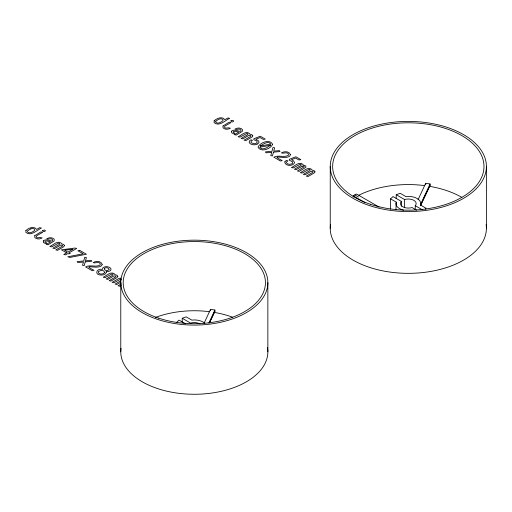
<?xml version="1.0" encoding="UTF-8"?>
<svg xmlns="http://www.w3.org/2000/svg" width="512" height="512" viewBox="0 0 512 512"><rect width="100%" height="100%" fill="white"/><g stroke="black" fill="none" stroke-linecap="round" stroke-linejoin="round"><path stroke-width="0.77" d="M395.91 209.926L396.237 202.131L390.573 198.861L393.018 196.57L401.408 201.414L401.408 206.195M204.166 323.059L210.522 309.37L214.912 310.035L214.912 311.27L209.555 322.81M208.89 323.014L214.912 310.035M209.818 321.792L214.912 311.27M418.086 199.68L425.696 183.29L430.08 183.968L430.08 185.203L420.486 205.869M420.486 204.634L430.08 183.968M420.73 204.896L430.08 185.203M176.57 322.413L179.014 320.115L185.472 323.846M401.408 201.414L400.717 202.374A7.866 4.544 0 0 0 410.355 207.936L412.019 207.539L416.538 210.15M415.232 209.67L415.232 205.683L415.917 204.723A7.866 4.544 0 0 0 406.285 199.162L404.621 199.558L396.224 194.714L396.224 198.573M425.357 209.229L426.067 208.237L420.403 204.966L420.73 203.546A12.41 7.162 0 0 0 408.32 196.384L405.862 196.57L400.198 193.299L396.224 194.714M257.581 143.949L258.976 142.56L258.726 141.043L255.846 139.206L260.077 137.542L263.373 139.443L265.254 139.104L260.288 136.237L253.786 138.803L253.901 139.808L256.39 140.666L257.299 141.946L256.288 143.283L254.048 143.814L251.11 142.688L251.091 141.28L252.448 140.307C250.362 138.618 247.885 142.086 249.978 143.52C252.115 145.126 255.226 145.197 257.555 143.962M353.254 197.088L353.254 195.853L356.461 193.997L379.085 207.059M30.861 228.858L27.539 230.925L27.59 231.994C29.818 234.01 32.89 231.763 34.746 230.342L34.72 229.286L34.163 228.826L32.538 228.454L30.912 228.832M121.165 285.44L119.834 286.214L118.054 285.811L121.318 283.93M302.195 166.214L296.211 169.658L294.432 169.254L300.954 165.498L301.28 164.698A1.178 0.678 0 0 0 300.134 164.269L293.235 167.942L291.456 167.539C294.765 166.15 299.13 161.126 302.899 164.32L303.11 164.966L305.888 166.048L305.862 167.347L299.187 171.379L297.408 170.976L304.333 166.694L303.597 166.035L302.202 166.208M120.954 280.71L115.078 284.09L116.858 284.493L120.845 282.195M182.227 322.125L182.227 318.266L186.202 316.851L191.866 320.122L194.317 319.936A12.41 7.162 0 0 1 204.64 323.123M120.762 278.093L118.656 278.592L112.102 282.374L113.882 282.778L120.781 279.104A1.178 0.678 0 0 1 121.67 279.302M209.728 311.738L208.192 311.539A71.123 41.062 0 0 0 155.539 317.395M424.422 185.594L423.078 185.414A75.661 43.68 0 0 0 358.899 195.181M429.35 186.31L430.285 186.458A75.661 43.68 0 0 1 461.818 197.37M214.182 312.39L214.963 312.518A71.123 41.062 0 0 1 232.371 317.12M415.232 205.683L422.33 209.786M354.816 194.899L358.458 196.998M353.254 195.853L364.909 202.579M182.227 318.266L190.618 323.11L192.282 322.714A7.866 4.544 0 0 1 199.885 323.885M486.4 166.483A78.08 45.082 0 0 1 369.28 205.523A78.08 45.082 0 0 1 369.28 127.443A78.08 45.082 0 0 1 486.4 166.483L486.4 228.262M425.696 183.29L425.696 184.525M404.621 199.558L404.621 207.533M396.237 202.131L396.237 203.725M390.573 198.861L390.573 209.19M330.24 166.483L330.24 228.262M267.859 282.624A73.542 42.458 0 0 1 157.549 319.392A73.542 42.458 0 0 1 157.549 245.85A73.542 42.458 0 0 1 267.859 282.624L267.859 351.808M210.522 309.37L210.522 310.605M120.781 282.624L120.781 351.808M267.507 347.648A73.542 42.458 0 0 1 194.918 394.266A73.542 42.458 0 0 1 121.024 348.339M403.571 210.17A12.41 7.162 0 0 1 395.91 203.546M486.138 224.576A78.08 45.082 0 0 1 408.32 273.338A78.08 45.082 0 0 1 330.496 224.576M106.298 272.186L105.549 273.722L104.045 274.592A4.275 2.47 0 0 1 101.402 275.034C94.035 275.366 96.275 268 102.413 269.414L102.65 268.096C104.749 265.971 108.557 266.253 110.65 268.262L111.027 269.165L110.726 270.157A4.115 2.374 0 0 1 106.88 271.629L106.182 271.59L106.298 272.186M272.634 144.352C270.746 148.826 260.736 152.832 258.035 147.085C259.93 142.605 269.933 138.592 272.634 144.352M284.806 161.914C284.838 166.438 293.389 166.451 294.624 162.579L293.21 160.576L291.398 159.731L295.629 158.067L298.925 159.974L300.806 159.635L295.84 156.762L289.338 159.328L289.453 160.333L292.589 161.798L292.646 163.155L291.846 163.808L289.6 164.346L287.354 163.802L286.426 162.509L286.643 161.805L288 160.832L286.227 160.429L284.806 161.914M102.131 264.294C101.248 271.034 78.963 262.534 94.01 270.323L92.23 270.726L85.6 266.893C90.182 264.384 96.013 267.642 100.192 264.96L100.198 263.571C98.24 261.222 95.443 263.635 93.158 262.611C95.776 260.845 101.075 260.774 102.131 264.294M290.374 154.592C289.491 161.331 267.2 152.826 282.253 160.621L280.474 161.018L273.843 157.19C278.426 154.682 284.256 157.939 288.429 155.258L288.435 153.869C286.477 151.52 283.68 153.926 281.402 152.909C284.013 151.142 289.318 151.072 290.374 154.592M85.216 261.862L84.192 265.638L82.522 265.299L83.424 262.029L77.766 262.547L77.184 261.587L83.712 260.992L84.749 257.21L86.387 257.53L85.498 260.832L91.206 260.314L91.763 261.261L85.216 261.862M273.459 152.16L272.435 155.936L270.765 155.597L271.667 152.326L266.003 152.845L265.427 151.885L271.949 151.29L272.992 147.507L274.63 147.827L273.734 151.13L279.443 150.611L280 151.558L273.459 152.16M215.782 121.222L215.834 122.291C218.061 124.307 221.126 122.061 222.982 120.634L222.963 119.584C220.73 117.536 217.645 119.782 215.782 121.222M104.538 272.243L104.339 272.883C102.842 274.477 99.93 274.413 98.4 272.909L98.4 271.507L101.293 270.368L103.674 270.867L104.538 272.243M34.79 235.674L34.803 237.498C36.704 239.424 39.968 239.315 42.138 237.914L40.365 237.51L37.747 237.85A2.394 1.382 0 0 1 36.256 236.576L36.954 235.603L42.682 232.301L40.902 231.898L34.79 235.674M223.034 125.971L223.046 127.795C224.941 129.722 228.205 129.613 230.381 128.211L228.602 127.808L225.99 128.147A2.394 1.382 0 0 1 224.499 126.874L225.197 125.901L230.925 122.592L229.146 122.195L223.034 125.971M104.282 268.48L104.32 269.555L105.946 270.496L107.808 270.515L109.267 269.261L107.475 267.776L105.568 267.738L104.282 268.48M43.309 240.909L43.424 242.477L45.958 243.821L46.662 242.88L44.979 242.029L45.203 241.114L47.021 240.986L50.605 241.862L46.266 244.365L48.045 244.768L54.157 240.992L54.157 239.168C52.243 237.222 48.941 237.414 46.746 238.784C48.614 239.859 50.886 237.683 52.512 239.565A2.4 1.389 0 0 1 51.942 241.088C49.306 240.755 45.664 238.586 43.309 240.909M231.552 131.206L231.667 132.774L234.202 134.118L234.906 133.178L233.222 132.326L233.44 131.411L235.258 131.283L238.848 132.16L234.509 134.662L236.288 135.066L242.4 131.29L242.4 129.466C240.486 127.52 237.184 127.712 234.989 129.082C236.858 130.157 239.13 127.981 240.749 129.856A2.4 1.389 0 0 1 240.186 131.386C237.549 131.046 233.907 128.883 231.552 131.206M25.901 230.541L25.901 232.358C30.982 236.71 36.947 229.997 41.408 228.07L39.629 227.674L36.621 229.408C34.086 225.651 28.486 228.006 25.901 230.541M214.144 120.838L214.144 122.656C219.226 127.008 225.19 120.294 229.645 118.368L227.872 117.965L224.864 119.706C222.33 115.949 216.73 118.304 214.144 120.838M42.726 230.464L42.72 231.098L43.488 231.546L44.589 231.539L45.485 230.771L44.608 230.01L42.726 230.464M230.97 120.762L230.957 121.395L231.731 121.843L232.832 121.837L233.722 121.069L232.851 120.301L230.97 120.762M64.531 245.606L63.622 246.822L57.613 250.291L55.834 249.888L62.362 246.131L62.688 245.325L60.627 245.12L54.637 248.57L52.858 248.173L59.386 244.416L59.712 243.61A1.178 0.678 0 0 0 58.566 243.181L51.661 246.854L49.882 246.451C53.19 245.062 57.562 240.038 61.325 243.238L61.542 243.885L63.629 244.39L64.531 245.606M117.862 276.397L116.947 277.613L110.944 281.082L109.165 280.678L115.693 276.922L116.019 276.115L113.958 275.91L107.968 279.36L106.189 278.963L112.717 275.206L113.043 274.4A1.178 0.678 0 0 0 111.898 273.971L104.992 277.645L103.213 277.242C106.522 275.853 110.893 270.829 114.656 274.029L114.874 274.675L116.96 275.181L117.862 276.397M252.774 135.904L251.859 137.12L245.856 140.589L244.077 140.186L250.598 136.429L250.925 135.622L248.87 135.418L242.88 138.867L241.101 138.47L247.622 134.707L247.955 133.907A1.178 0.678 0 0 0 246.803 133.478L239.904 137.152L238.125 136.749C241.434 135.36 245.805 130.336 249.568 133.536L249.779 134.176L251.866 134.688L252.774 135.904M314.995 171.827L314.08 173.043L308.077 176.506L306.298 176.109L312.819 172.352L313.146 171.546L311.091 171.341L305.101 174.79L303.322 174.387L309.843 170.63L310.17 169.83A1.178 0.678 0 0 0 309.024 169.402L302.125 173.075L300.346 172.672C303.654 171.283 308.019 166.259 311.789 169.453L312 170.099L314.086 170.611L314.995 171.827M270.586 145.165C267.693 146.944 263.469 150.752 260.038 147.885L259.757 147.277L270.586 145.165M260.666 145.818L260.237 146.118L270.88 144.038C268.294 140.378 263.219 144.173 260.666 145.818M66.637 252.832L63.782 254.477L65.562 254.88L67.872 253.542L68.48 253.894L70.259 253.491L69.107 252.832L76.698 248.448L74.918 248.045L61.414 249.818L66.637 252.832M72.832 249.248L67.872 252.115L64.576 250.214L72.832 249.248M79.661 250.336L77.888 250.739L83.181 253.798L67.77 256.781L69.952 257.421L86.413 254.234L79.661 250.336M158.758 318.182A71.123 41.062 0 0 0 265.44 282.624A71.123 41.062 0 0 0 158.758 247.059A71.123 41.062 0 0 0 158.758 318.182M370.49 204.314A75.661 43.68 0 0 0 483.981 166.483A75.661 43.68 0 0 0 370.49 128.653A75.661 43.68 0 0 0 370.49 204.314"/></g></svg>
